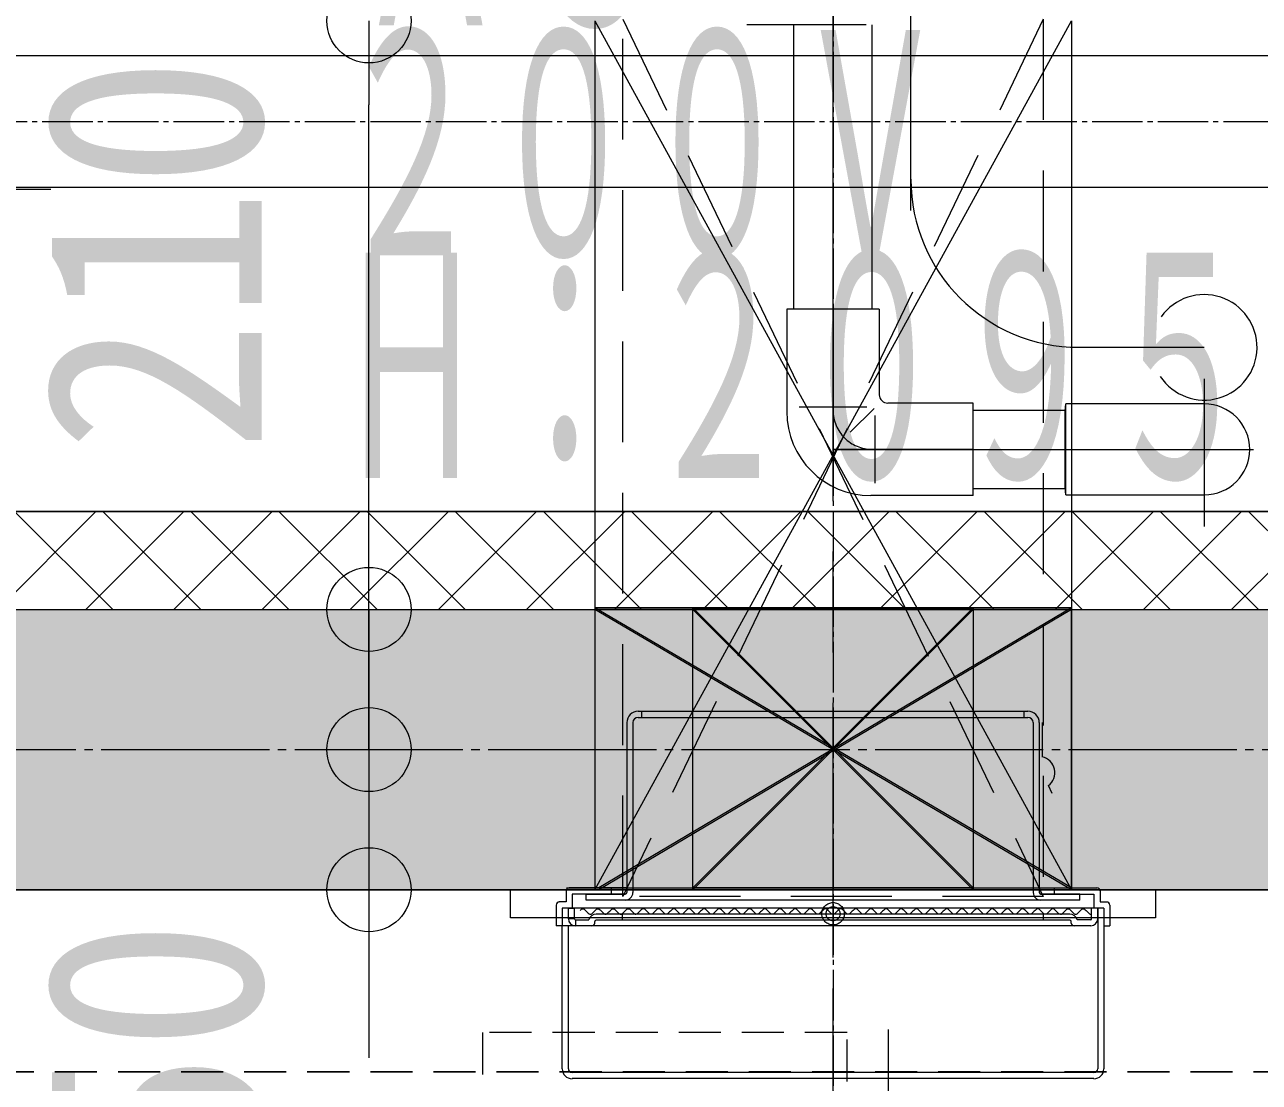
# Model space of a CAD drawing. Units: millimetres at full size, sheet at 1:30. Extents: x -17796 to 21385, y -23279 to 7734.
# Drawn here: x -12703 to -12262.7, y -5136.3 to -4758.9 of the extents above; entities that cross this region are included whole.
import ezdxf
from ezdxf.enums import TextEntityAlignment as Align

# ---------------------------------------------------------------- set-up
doc = ezdxf.new("R2010")
doc.units = ezdxf.units.MM
doc.header["$LTSCALE"] = 30
for name, pattern in [('CHAIN1', [8, 5, -1, 1, -1]), ('DASHED1', [1.8, 1.2, -0.6]), ('DASHED2', [3, 2, -1]), ('DASHED3', [4, 3, -1]), ('USER4', [0.78, 0.6, -0.06, 0.06, -0.06]), ('USER8', [0.75, 0.5, -0.25]), ('USER9', [2.3, 2, -0.1, 0.1, -0.1])]:
    doc.linetypes.add(name, pattern=pattern)
for name, color, linetype, lineweight in [('0-1_(W)電灯', 253, 'Continuous', 18), ('1-C_鋼製建具', 253, 'USER8', 18), ('1-F_衛生陶器・住設', 2, 'USER9', 18), ('3-2_寸法', 142, 'Continuous', 18), ('3-8_符号', 6, 'Continuous', 18), ('3-C_備品', 6, 'Continuous', 18), ('6-0_補助線1', 134, 'Continuous', 9), ('6-3_ｶﾞｽ', 5, 'Continuous', 9), ('6-F_寸法', 2, 'Continuous', 18), ('E-6_白実線', 134, 'Continuous', 9), ('E-A_---', 4, 'DASHED2', 9), ('E-E_文字', 6, 'Continuous', 9), ('F-0_通り芯', 6, 'Continuous', 9), ('F-6_白実線', 134, 'Continuous', 9)]:
    doc.layers.add(name, color=color, linetype=linetype, lineweight=lineweight)
doc.styles.add('ＭＳ ゴシック', font='')
doc.styles.get('ＭＳ ゴシック').set_extended_font_data('MS Gothic')

# ---------------------------------------------------------------- blocks, each defined once
blk = doc.blocks.new('AH560K2')
at = {"layer": '6-3_ｶﾞｽ', "color": 7}
blk.add_line((-324.85, -228.9), (-324.85, 180.15), dxfattribs=at)
blk = doc.blocks.new('dg')
at = {"layer": 'E-A_---'}
blk.add_line((-249.53, -80.84), (-292.08, -80.84), dxfattribs=at)

msp = doc.modelspace()

# ---------------------------------------------------------------- linework, layer by layer
at = {"layer": '0-1_(W)電灯', "color": 7}
for p, q in [((-12580.23, -4757.58), (-12580.23, -4787.58)), ((-12580.23, -4967.58), (-12580.23, -4937.58)), ((-12580.23, -4967.58), (-12580.23, -4937.58)), ((-12580.23, -5017.58), (-12580.23, -4987.58)), ((-12580.23, -5017.58), (-12580.23, -5047.58)), ((-12580.23, -5067.58), (-12580.23, -5097.58))]:
    msp.add_line(p, q, dxfattribs=at)
at = {"layer": '0-1_(W)電灯', "color": 171}
for p, q in [((-12580.23, -4937.58), (-12580.23, -4787.58)), ((-12723.72, -4817.58), (-12693.72, -4817.58)), ((-12580.23, -4937.58), (-12580.23, -4907.58)), ((-12580.23, -4987.58), (-12580.23, -4957.58)), ((-12580.23, -4967.58), (-12562.73, -4967.58)), ((-12580.23, -4967.58), (-12562.73, -4967.58)), ((-12580.23, -5017.58), (-12562.73, -5017.58)), ((-12580.23, -5017.58), (-12580.23, -5067.58)), ((-12580.23, -5047.58), (-12580.23, -5077.58)), ((-12580.23, -5067.58), (-12562.73, -5067.58)), ((-12580.23, -5097.58), (-12580.23, -5127.58))]:
    msp.add_line(p, q, dxfattribs=at)
at = {"layer": '0-1_(W)電灯', "color": 41}
for p, q in [((-12779.72, -4932.58), (-11589.72, -4932.58)), ((-12712.62, -4967.58), (-12677.62, -4932.58)), ((-12671.61, -4967.58), (-12706.61, -4932.58)), ((-12681.19, -4967.58), (-12646.19, -4932.58)), ((-12640.18, -4967.58), (-12675.18, -4932.58)), ((-12649.76, -4967.58), (-12614.76, -4932.58)), ((-12608.75, -4967.58), (-12643.75, -4932.58)), ((-12618.32, -4967.58), (-12583.32, -4932.58)), ((-12577.32, -4967.58), (-12612.32, -4932.58)), ((-12586.89, -4967.58), (-12551.89, -4932.58)), ((-12545.88, -4967.58), (-12580.88, -4932.58)), ((-12555.46, -4967.58), (-12520.46, -4932.58)), ((-12514.45, -4967.58), (-12549.45, -4932.58)), ((-12524.03, -4967.58), (-12489.03, -4932.58)), ((-12483.02, -4967.58), (-12518.02, -4932.58)), ((-12492.6, -4967.58), (-12457.6, -4932.58)), ((-12451.59, -4967.58), (-12486.59, -4932.58)), ((-12461.17, -4967.58), (-12426.17, -4932.58)), ((-12420.16, -4967.58), (-12455.16, -4932.58)), ((-12429.74, -4967.58), (-12394.74, -4932.58)), ((-12388.73, -4967.58), (-12423.73, -4932.58)), ((-12398.31, -4967.58), (-12363.31, -4932.58)), ((-12357.3, -4967.58), (-12392.3, -4932.58)), ((-12366.88, -4967.58), (-12331.88, -4932.58)), ((-12325.87, -4967.58), (-12360.87, -4932.58)), ((-12335.45, -4967.58), (-12300.45, -4932.58)), ((-12294.44, -4967.58), (-12329.44, -4932.58)), ((-12304.02, -4967.58), (-12269.02, -4932.58)), ((-12263.01, -4967.58), (-12298.01, -4932.58)), ((-12272.58, -4967.58), (-12237.58, -4932.58)), ((-12231.58, -4967.58), (-12266.58, -4932.58))]:
    msp.add_line(p, q, dxfattribs=at)
at = {"layer": '0-1_(W)電灯', "color": 30}
for points in [[(-11602.22, -4932.58), (-11602.22, -4770.08), (-12777.22, -4770.08), (-12777.22, -4932.58)], [(-11649.22, -4932.58), (-11649.22, -4817.08), (-12730.22, -4817.08), (-12730.22, -4932.58)]]:
    msp.add_lwpolyline(points, dxfattribs=at)
at = {"layer": '0-1_(W)電灯', "color": 54, "linetype": 'USER4'}
msp.add_lwpolyline([(-11625.72, -4932.58), (-11625.72, -4793.58), (-12753.72, -4793.58), (-12753.72, -4932.58)], dxfattribs=at)
at = {"layer": '0-1_(W)電灯', "color": 41}
msp.add_lwpolyline([(-11589.72, -4932.58), (-12789.72, -4932.58), (-12789.72, -4967.58), (-11589.72, -4967.58)], close=True, dxfattribs=at)
at = {"layer": '0-1_(W)電灯', "color": 171}
msp.add_lwpolyline([(-12580.23, -4967.58), (-12580.23, -5017.58), (-12562.73, -5017.58)], dxfattribs=at)
at = {"layer": '0-1_(W)電灯', "color": 7}
for centre in [(-12580.23, -4757.58), (-12580.23, -4967.58), (-12580.23, -4967.58), (-12580.23, -5017.58), (-12580.23, -5017.58), (-12580.23, -5067.58)]:
    msp.add_circle(centre, 15, dxfattribs=at)
at = {"layer": '1-C_鋼製建具'}
for p, q in [((-16539.72, -5132.58), (-7839.72, -5132.58)), ((-7839.72, -5132.58), (-16539.72, -5132.58))]:
    msp.add_line(p, q, dxfattribs=at)
at = {"layer": '1-F_衛生陶器・住設'}
msp.add_line((-16539.72, -5017.58), (-7839.72, -5017.58), dxfattribs=at)
at = {"layer": '3-2_寸法'}
for p, q in [((-14689.72, -4967.58), (-9639.72, -4967.58)), ((-14689.72, -5067.58), (-9689.72, -5067.58))]:
    msp.add_line(p, q, dxfattribs=at)
at = {"layer": '3-8_符号', "linetype": 'USER8'}
msp.add_lwpolyline([(-12409.72, -5518.51), (-12409.72, -5118.51), (-12539.72, -5118.51), (-12539.72, -5518.51)], close=True, dxfattribs=at)
at = {"layer": '3-C_備品', "color": 54, "linetype": 'USER4'}
msp.add_line((-12414.72, -4581.38), (-12414.72, -5166.03), dxfattribs=at)
at = {"layer": '3-C_備品'}
for p, q in [((-12499.72, -4757.58), (-12499.72, -5067.58)), ((-12499.72, -4757.58), (-12329.72, -5067.58)), ((-12499.72, -5067.58), (-12329.72, -4757.58)), ((-12329.72, -4757.58), (-12329.72, -5067.58))]:
    msp.add_line(p, q, dxfattribs=at)
msp.add_lwpolyline([(-12529.72, -5067.58), (-12299.72, -5067.58), (-12299.72, -5077.58), (-12529.72, -5077.58)], close=True, dxfattribs=at)
at = {"layer": '6-0_補助線1', "color": 254}
msp.add_solid([(-12189.72, -4967.58), (-12779.72, -4967.58), (-12189.72, -5067.58), (-12779.72, -5067.58)], dxfattribs=at)
at = {"layer": '6-F_寸法'}
msp.add_lwpolyline([(-12189.72, -4967.58), (-12189.72, -5067.58), (-12779.72, -5067.58), (-12779.72, -4967.58)], close=True, dxfattribs=at)
at = {"layer": 'E-6_白実線', "linetype": 'DASHED1'}
for p, q in [((-12414.72, -5144.94), (-12414.72, -4716.97)), ((-12489.72, -5069.94), (-12489.72, -4756.94)), ((-12339.72, -4756.94), (-12489.72, -5069.94)), ((-12489.72, -4756.94), (-12339.72, -5069.94)), ((-12339.72, -4756.94), (-12339.72, -5069.94)), ((-12414.72, -5145.8), (-12414.72, -4993.09)), ((-12339.72, -5069.94), (-12489.72, -5069.94))]:
    msp.add_line(p, q, dxfattribs=at)
at = {"layer": 'E-6_白実線'}
for p, q in [((-12484.21, -5003.9), (-12345.24, -5003.9)), ((-12484.21, -5006.07), (-12345.24, -5006.07)), ((-12483.4, -5006.07), (-12346.05, -5006.07)), ((-12482.86, -5006.07), (-12482.86, -5003.9)), ((-12346.59, -5006.07), (-12346.59, -5003.9)), ((-12488.27, -5007.96), (-12488.27, -5068.56)), ((-12486.1, -5007.96), (-12486.1, -5068.56)), ((-12486.1, -5008.77), (-12486.1, -5031.08)), ((-12343.34, -5007.96), (-12343.34, -5068.56)), ((-12343.34, -5008.77), (-12343.34, -5031.08)), ((-12341.18, -5007.96), (-12341.18, -5068.56)), ((-12340.1, -5007.96), (-12340.1, -5020.17)), ((-12336.56, -5033.28), (-12337.9, -5030.42)), ((-12488.27, -5066.94), (-12508.86, -5066.94)), ((-12493.77, -5069.11), (-12493.77, -5066.94)), ((-12341.18, -5066.94), (-12320.59, -5066.94)), ((-12335.68, -5069.11), (-12335.68, -5066.94)), ((-12509.94, -5071.94), (-12512.36, -5071.94)), ((-12509.94, -5068.02), (-12509.94, -5071.94)), ((-12507.78, -5069.11), (-12507.78, -5074.11)), ((-12488.81, -5069.11), (-12507.78, -5069.11)), ((-12502.78, -5071.27), (-12502.78, -5069.11)), ((-12502.78, -5069.11), (-12488.81, -5069.11)), ((-12326.67, -5071.27), (-12502.78, -5071.27)), ((-12340.64, -5069.11), (-12321.67, -5069.11)), ((-12326.67, -5069.11), (-12340.64, -5069.11)), ((-12326.67, -5071.27), (-12326.67, -5069.11)), ((-12321.67, -5069.11), (-12321.67, -5074.11)), ((-12319.51, -5068.02), (-12319.51, -5071.94)), ((-12319.51, -5071.94), (-12317.09, -5071.94)), ((-12513.44, -5073.03), (-12513.44, -5080.45)), ((-12318.17, -5074.11), (-12511.28, -5074.11)), ((-12511.28, -5074.11), (-12511.28, -5080.45)), ((-12507.78, -5074.11), (-12511.28, -5074.11)), ((-12509.12, -5077.95), (-12509.12, -5074.11)), ((-12509.12, -5077.95), (-12509.12, -5074.11)), ((-12509.12, -5074.11), (-12506.95, -5074.11)), ((-12506.95, -5077.95), (-12506.95, -5074.11)), ((-12503.72, -5074.44), (-12503.47, -5074.56)), ((-12499.79, -5075.21), (-12499.54, -5074.96)), ((-12330.26, -5076.29), (-12499.19, -5076.29)), ((-12492.66, -5074.56), (-12492.41, -5074.74)), ((-12489.77, -5078.45), (-12489.77, -5076.29)), ((-12488.73, -5074.96), (-12488.49, -5074.74)), ((-12484.8, -5076.24), (-12485.04, -5076.29)), ((-12484.57, -5076.12), (-12484.8, -5076.24)), ((-12484.33, -5075.94), (-12484.57, -5076.12)), ((-12484.09, -5075.72), (-12484.33, -5075.94)), ((-12483.84, -5075.47), (-12484.09, -5075.72)), ((-12483.59, -5075.21), (-12483.84, -5075.47)), ((-12483.34, -5074.96), (-12483.59, -5075.21)), ((-12483.09, -5074.74), (-12483.34, -5074.96)), ((-12482.83, -5074.56), (-12483.09, -5074.74)), ((-12482.58, -5074.44), (-12482.83, -5074.56)), ((-12482.33, -5074.39), (-12482.58, -5074.44)), ((-12482.08, -5074.44), (-12482.33, -5074.39)), ((-12481.83, -5074.56), (-12482.08, -5074.44)), ((-12481.59, -5074.74), (-12481.83, -5074.56)), ((-12481.34, -5074.96), (-12481.59, -5074.74)), ((-12481.09, -5075.21), (-12481.34, -5074.96)), ((-12480.85, -5075.47), (-12481.09, -5075.21)), ((-12480.6, -5075.72), (-12480.85, -5075.47)), ((-12480.36, -5075.94), (-12480.6, -5075.72)), ((-12480.12, -5076.12), (-12480.36, -5075.94)), ((-12479.87, -5076.24), (-12480.12, -5076.12)), ((-12479.63, -5076.29), (-12479.87, -5076.24)), ((-12479.38, -5076.24), (-12479.63, -5076.29)), ((-12479.14, -5076.12), (-12479.38, -5076.24)), ((-12478.89, -5075.94), (-12479.14, -5076.12)), ((-12478.65, -5075.72), (-12478.89, -5075.94)), ((-12478.4, -5075.47), (-12478.65, -5075.72)), ((-12478.15, -5075.21), (-12478.4, -5075.47)), ((-12477.91, -5074.96), (-12478.15, -5075.21)), ((-12477.66, -5074.74), (-12477.91, -5074.96)), ((-12477.42, -5074.56), (-12477.66, -5074.74)), ((-12477.17, -5074.44), (-12477.42, -5074.56)), ((-12476.92, -5074.39), (-12477.17, -5074.44)), ((-12476.68, -5074.44), (-12476.92, -5074.39)), ((-12476.43, -5074.56), (-12476.68, -5074.44)), ((-12476.18, -5074.74), (-12476.43, -5074.56)), ((-12475.94, -5074.96), (-12476.18, -5074.74)), ((-12475.69, -5075.21), (-12475.94, -5074.96)), ((-12475.45, -5075.47), (-12475.69, -5075.21)), ((-12475.2, -5075.72), (-12475.45, -5075.47)), ((-12474.96, -5075.94), (-12475.2, -5075.72)), ((-12474.71, -5076.12), (-12474.96, -5075.94)), ((-12474.46, -5076.24), (-12474.71, -5076.12)), ((-12474.22, -5076.29), (-12474.46, -5076.24)), ((-12473.97, -5076.24), (-12474.22, -5076.29)), ((-12473.73, -5076.12), (-12473.97, -5076.24)), ((-12473.48, -5075.94), (-12473.73, -5076.12)), ((-12473.24, -5075.72), (-12473.48, -5075.94)), ((-12472.99, -5075.47), (-12473.24, -5075.72)), ((-12472.74, -5075.21), (-12472.99, -5075.47)), ((-12472.5, -5074.96), (-12472.74, -5075.21)), ((-12472.25, -5074.74), (-12472.5, -5074.96)), ((-12472.01, -5074.56), (-12472.25, -5074.74)), ((-12471.76, -5074.44), (-12472.01, -5074.56)), ((-12471.51, -5074.39), (-12471.76, -5074.44)), ((-12471.27, -5074.44), (-12471.51, -5074.39)), ((-12471.02, -5074.56), (-12471.27, -5074.44)), ((-12470.78, -5074.74), (-12471.02, -5074.56)), ((-12470.53, -5074.96), (-12470.78, -5074.74)), ((-12470.28, -5075.21), (-12470.53, -5074.96)), ((-12470.04, -5075.47), (-12470.28, -5075.21)), ((-12469.79, -5075.72), (-12470.04, -5075.47)), ((-12469.55, -5075.94), (-12469.79, -5075.72)), ((-12469.3, -5076.12), (-12469.55, -5075.94)), ((-12469.06, -5076.24), (-12469.3, -5076.12)), ((-12468.81, -5076.29), (-12469.06, -5076.24)), ((-12468.56, -5076.24), (-12468.81, -5076.29)), ((-12468.32, -5076.12), (-12468.56, -5076.24)), ((-12468.07, -5075.94), (-12468.32, -5076.12)), ((-12467.83, -5075.72), (-12468.07, -5075.94)), ((-12467.58, -5075.47), (-12467.83, -5075.72)), ((-12467.33, -5075.21), (-12467.58, -5075.47)), ((-12467.09, -5074.96), (-12467.33, -5075.21)), ((-12466.84, -5074.74), (-12467.09, -5074.96)), ((-12466.6, -5074.56), (-12466.84, -5074.74)), ((-12466.35, -5074.44), (-12466.6, -5074.56)), ((-12466.11, -5074.39), (-12466.35, -5074.44)), ((-12465.86, -5074.44), (-12466.11, -5074.39)), ((-12465.61, -5074.56), (-12465.86, -5074.44)), ((-12465.37, -5074.74), (-12465.61, -5074.56)), ((-12465.12, -5074.96), (-12465.37, -5074.74)), ((-12464.88, -5075.21), (-12465.12, -5074.96)), ((-12464.63, -5075.47), (-12464.88, -5075.21)), ((-12464.38, -5075.72), (-12464.63, -5075.47)), ((-12464.14, -5075.94), (-12464.38, -5075.72)), ((-12463.89, -5076.12), (-12464.14, -5075.94)), ((-12463.65, -5076.24), (-12463.89, -5076.12)), ((-12463.4, -5076.29), (-12463.65, -5076.24)), ((-12463.16, -5076.24), (-12463.4, -5076.29)), ((-12462.91, -5076.12), (-12463.16, -5076.24)), ((-12462.66, -5075.94), (-12462.91, -5076.12)), ((-12462.42, -5075.72), (-12462.66, -5075.94)), ((-12462.17, -5075.47), (-12462.42, -5075.72)), ((-12461.93, -5075.21), (-12462.17, -5075.47)), ((-12461.68, -5074.96), (-12461.93, -5075.21)), ((-12461.43, -5074.74), (-12461.68, -5074.96)), ((-12461.19, -5074.56), (-12461.43, -5074.74)), ((-12460.94, -5074.44), (-12461.19, -5074.56)), ((-12460.7, -5074.39), (-12460.94, -5074.44)), ((-12460.45, -5074.44), (-12460.7, -5074.39)), ((-12460.21, -5074.56), (-12460.45, -5074.44)), ((-12459.96, -5074.74), (-12460.21, -5074.56)), ((-12459.71, -5074.96), (-12459.96, -5074.74)), ((-12459.47, -5075.21), (-12459.71, -5074.96)), ((-12459.22, -5075.47), (-12459.47, -5075.21)), ((-12458.98, -5075.72), (-12459.22, -5075.47)), ((-12458.73, -5075.94), (-12458.98, -5075.72)), ((-12458.48, -5076.12), (-12458.73, -5075.94)), ((-12458.24, -5076.24), (-12458.48, -5076.12)), ((-12457.99, -5076.29), (-12458.24, -5076.24)), ((-12457.75, -5076.24), (-12457.99, -5076.29)), ((-12457.5, -5076.12), (-12457.75, -5076.24)), ((-12457.26, -5075.94), (-12457.5, -5076.12)), ((-12457.01, -5075.72), (-12457.26, -5075.94)), ((-12456.76, -5075.47), (-12457.01, -5075.72)), ((-12456.52, -5075.21), (-12456.76, -5075.47)), ((-12456.27, -5074.96), (-12456.52, -5075.21)), ((-12456.03, -5074.74), (-12456.27, -5074.96)), ((-12455.78, -5074.56), (-12456.03, -5074.74)), ((-12455.53, -5074.44), (-12455.78, -5074.56)), ((-12455.29, -5074.39), (-12455.53, -5074.44)), ((-12455.04, -5074.44), (-12455.29, -5074.39)), ((-12454.8, -5074.56), (-12455.04, -5074.44)), ((-12454.55, -5074.74), (-12454.8, -5074.56)), ((-12454.3, -5074.96), (-12454.55, -5074.74)), ((-12454.06, -5075.21), (-12454.3, -5074.96)), ((-12453.81, -5075.47), (-12454.06, -5075.21)), ((-12453.57, -5075.72), (-12453.81, -5075.47)), ((-12453.32, -5075.94), (-12453.57, -5075.72)), ((-12453.08, -5076.12), (-12453.32, -5075.94)), ((-12452.83, -5076.24), (-12453.08, -5076.12)), ((-12452.58, -5076.29), (-12452.83, -5076.24)), ((-12452.34, -5076.24), (-12452.58, -5076.29)), ((-12452.09, -5076.12), (-12452.34, -5076.24)), ((-12451.85, -5075.94), (-12452.09, -5076.12)), ((-12451.6, -5075.72), (-12451.85, -5075.94)), ((-12451.35, -5075.47), (-12451.6, -5075.72)), ((-12451.11, -5075.21), (-12451.35, -5075.47)), ((-12450.86, -5074.96), (-12451.11, -5075.21)), ((-12450.62, -5074.74), (-12450.86, -5074.96)), ((-12450.37, -5074.56), (-12450.62, -5074.74)), ((-12450.13, -5074.44), (-12450.37, -5074.56)), ((-12449.88, -5074.39), (-12450.13, -5074.44)), ((-12449.63, -5074.44), (-12449.88, -5074.39)), ((-12449.39, -5074.56), (-12449.63, -5074.44)), ((-12449.14, -5074.74), (-12449.39, -5074.56)), ((-12448.9, -5074.96), (-12449.14, -5074.74)), ((-12448.65, -5075.21), (-12448.9, -5074.96)), ((-12448.4, -5075.47), (-12448.65, -5075.21)), ((-12448.16, -5075.72), (-12448.4, -5075.47)), ((-12447.91, -5075.94), (-12448.16, -5075.72)), ((-12447.67, -5076.12), (-12447.91, -5075.94)), ((-12447.42, -5076.24), (-12447.67, -5076.12)), ((-12447.18, -5076.29), (-12447.42, -5076.24)), ((-12446.93, -5076.24), (-12447.18, -5076.29)), ((-12446.68, -5076.12), (-12446.93, -5076.24)), ((-12446.44, -5075.94), (-12446.68, -5076.12)), ((-12446.19, -5075.72), (-12446.44, -5075.94)), ((-12445.95, -5075.47), (-12446.19, -5075.72)), ((-12445.7, -5075.21), (-12445.95, -5075.47)), ((-12445.45, -5074.96), (-12445.7, -5075.21)), ((-12445.21, -5074.74), (-12445.45, -5074.96)), ((-12444.96, -5074.56), (-12445.21, -5074.74)), ((-12444.72, -5074.44), (-12444.96, -5074.56)), ((-12444.47, -5074.39), (-12444.72, -5074.44)), ((-12444.23, -5074.44), (-12444.47, -5074.39)), ((-12443.98, -5074.56), (-12444.23, -5074.44)), ((-12443.73, -5074.74), (-12443.98, -5074.56)), ((-12443.49, -5074.96), (-12443.73, -5074.74)), ((-12443.24, -5075.21), (-12443.49, -5074.96)), ((-12443, -5075.47), (-12443.24, -5075.21)), ((-12442.75, -5075.72), (-12443, -5075.47)), ((-12442.5, -5075.94), (-12442.75, -5075.72)), ((-12442.26, -5076.12), (-12442.5, -5075.94)), ((-12442.01, -5076.24), (-12442.26, -5076.12)), ((-12441.77, -5076.29), (-12442.01, -5076.24)), ((-12441.52, -5076.24), (-12441.77, -5076.29)), ((-12441.28, -5076.12), (-12441.52, -5076.24)), ((-12441.03, -5075.94), (-12441.28, -5076.12)), ((-12440.78, -5075.72), (-12441.03, -5075.94)), ((-12440.54, -5075.47), (-12440.78, -5075.72)), ((-12440.29, -5075.21), (-12440.54, -5075.47)), ((-12440.05, -5074.96), (-12440.29, -5075.21)), ((-12439.8, -5074.74), (-12440.05, -5074.96)), ((-12439.55, -5074.56), (-12439.8, -5074.74)), ((-12439.31, -5074.44), (-12439.55, -5074.56)), ((-12439.06, -5074.39), (-12439.31, -5074.44)), ((-12438.82, -5074.44), (-12439.06, -5074.39)), ((-12438.57, -5074.56), (-12438.82, -5074.44)), ((-12438.33, -5074.74), (-12438.57, -5074.56)), ((-12438.08, -5074.96), (-12438.33, -5074.74)), ((-12437.83, -5075.21), (-12438.08, -5074.96)), ((-12437.59, -5075.47), (-12437.83, -5075.21)), ((-12437.34, -5075.72), (-12437.59, -5075.47)), ((-12437.1, -5075.94), (-12437.34, -5075.72)), ((-12436.85, -5076.12), (-12437.1, -5075.94)), ((-12436.6, -5076.24), (-12436.85, -5076.12)), ((-12436.36, -5076.29), (-12436.6, -5076.24)), ((-12436.11, -5076.24), (-12436.36, -5076.29)), ((-12435.87, -5076.12), (-12436.11, -5076.24)), ((-12435.62, -5075.94), (-12435.87, -5076.12)), ((-12435.37, -5075.72), (-12435.62, -5075.94)), ((-12435.13, -5075.47), (-12435.37, -5075.72)), ((-12434.88, -5075.21), (-12435.13, -5075.47)), ((-12434.64, -5074.96), (-12434.88, -5075.21)), ((-12434.39, -5074.74), (-12434.64, -5074.96)), ((-12434.15, -5074.56), (-12434.39, -5074.74)), ((-12433.9, -5074.44), (-12434.15, -5074.56)), ((-12433.65, -5074.39), (-12433.9, -5074.44)), ((-12433.41, -5074.44), (-12433.65, -5074.39)), ((-12433.16, -5074.56), (-12433.41, -5074.44)), ((-12432.92, -5074.74), (-12433.16, -5074.56)), ((-12432.67, -5074.96), (-12432.92, -5074.74)), ((-12432.42, -5075.21), (-12432.67, -5074.96)), ((-12432.18, -5075.47), (-12432.42, -5075.21)), ((-12431.93, -5075.72), (-12432.18, -5075.47)), ((-12431.69, -5075.94), (-12431.93, -5075.72)), ((-12431.44, -5076.12), (-12431.69, -5075.94)), ((-12431.2, -5076.24), (-12431.44, -5076.12)), ((-12430.95, -5076.29), (-12431.2, -5076.24)), ((-12430.7, -5076.24), (-12430.95, -5076.29)), ((-12430.46, -5076.12), (-12430.7, -5076.24)), ((-12430.21, -5075.94), (-12430.46, -5076.12)), ((-12429.97, -5075.72), (-12430.21, -5075.94)), ((-12429.72, -5075.47), (-12429.97, -5075.72)), ((-12429.47, -5075.21), (-12429.72, -5075.47)), ((-12429.23, -5074.96), (-12429.47, -5075.21)), ((-12428.98, -5074.74), (-12429.23, -5074.96)), ((-12428.74, -5074.56), (-12428.98, -5074.74)), ((-12428.49, -5074.44), (-12428.74, -5074.56)), ((-12428.25, -5074.39), (-12428.49, -5074.44)), ((-12428, -5074.44), (-12428.25, -5074.39)), ((-12427.75, -5074.56), (-12428, -5074.44)), ((-12427.51, -5074.74), (-12427.75, -5074.56)), ((-12427.26, -5074.96), (-12427.51, -5074.74)), ((-12427.02, -5075.21), (-12427.26, -5074.96)), ((-12426.77, -5075.47), (-12427.02, -5075.21)), ((-12426.52, -5075.72), (-12426.77, -5075.47)), ((-12426.28, -5075.94), (-12426.52, -5075.72)), ((-12426.03, -5076.12), (-12426.28, -5075.94)), ((-12425.79, -5076.24), (-12426.03, -5076.12)), ((-12425.54, -5076.29), (-12425.79, -5076.24)), ((-12425.3, -5076.24), (-12425.54, -5076.29)), ((-12425.05, -5076.12), (-12425.3, -5076.24)), ((-12424.8, -5075.94), (-12425.05, -5076.12)), ((-12424.56, -5075.72), (-12424.8, -5075.94)), ((-12424.31, -5075.47), (-12424.56, -5075.72)), ((-12424.07, -5075.21), (-12424.31, -5075.47)), ((-12423.82, -5074.96), (-12424.07, -5075.21)), ((-12423.57, -5074.74), (-12423.82, -5074.96)), ((-12423.33, -5074.56), (-12423.57, -5074.74)), ((-12423.08, -5074.44), (-12423.33, -5074.56)), ((-12422.84, -5074.39), (-12423.08, -5074.44)), ((-12422.59, -5074.44), (-12422.84, -5074.39)), ((-12422.35, -5074.56), (-12422.59, -5074.44)), ((-12422.1, -5074.74), (-12422.35, -5074.56)), ((-12421.85, -5074.96), (-12422.1, -5074.74)), ((-12421.61, -5075.21), (-12421.85, -5074.96)), ((-12421.36, -5075.47), (-12421.61, -5075.21)), ((-12421.12, -5075.72), (-12421.36, -5075.47)), ((-12420.87, -5075.94), (-12421.12, -5075.72)), ((-12420.62, -5076.12), (-12420.87, -5075.94)), ((-12420.38, -5076.24), (-12420.62, -5076.12)), ((-12420.13, -5076.29), (-12420.38, -5076.24)), ((-12419.89, -5076.24), (-12420.13, -5076.29)), ((-12419.64, -5076.12), (-12419.89, -5076.24)), ((-12419.39, -5075.94), (-12419.64, -5076.12)), ((-12419.15, -5075.72), (-12419.39, -5075.94)), ((-12418.9, -5075.47), (-12419.15, -5075.72)), ((-12418.66, -5075.21), (-12418.9, -5075.47)), ((-12418.41, -5074.96), (-12418.66, -5075.21)), ((-12418.17, -5074.74), (-12418.41, -5074.96)), ((-12417.92, -5074.56), (-12418.17, -5074.74)), ((-12417.67, -5074.44), (-12417.92, -5074.56)), ((-12417.43, -5074.39), (-12417.67, -5074.44)), ((-12417.18, -5074.44), (-12417.43, -5074.39)), ((-12416.94, -5074.56), (-12417.18, -5074.44)), ((-12416.69, -5074.74), (-12416.94, -5074.56)), ((-12416.44, -5074.96), (-12416.69, -5074.74)), ((-12416.2, -5075.21), (-12416.44, -5074.96)), ((-12415.95, -5075.47), (-12416.2, -5075.21)), ((-12415.71, -5075.72), (-12415.95, -5075.47)), ((-12415.46, -5075.94), (-12415.71, -5075.72)), ((-12415.22, -5076.12), (-12415.46, -5075.94)), ((-12414.97, -5076.24), (-12415.22, -5076.12)), ((-12414.72, -5076.29), (-12414.97, -5076.24)), ((-12414.48, -5076.24), (-12414.72, -5076.29)), ((-12414.23, -5076.12), (-12414.48, -5076.24)), ((-12413.99, -5075.94), (-12414.23, -5076.12)), ((-12413.74, -5075.72), (-12413.99, -5075.94)), ((-12413.49, -5075.47), (-12413.74, -5075.72)), ((-12413.25, -5075.21), (-12413.49, -5075.47)), ((-12413, -5074.96), (-12413.25, -5075.21)), ((-12412.76, -5074.74), (-12413, -5074.96)), ((-12412.51, -5074.56), (-12412.76, -5074.74)), ((-12412.27, -5074.44), (-12412.51, -5074.56)), ((-12412.02, -5074.39), (-12412.27, -5074.44)), ((-12411.77, -5074.44), (-12412.02, -5074.39)), ((-12411.53, -5074.56), (-12411.77, -5074.44)), ((-12411.28, -5074.74), (-12411.53, -5074.56)), ((-12411.04, -5074.96), (-12411.28, -5074.74)), ((-12410.79, -5075.21), (-12411.04, -5074.96)), ((-12410.54, -5075.47), (-12410.79, -5075.21)), ((-12410.3, -5075.72), (-12410.54, -5075.47)), ((-12410.05, -5075.94), (-12410.3, -5075.72)), ((-12409.81, -5076.12), (-12410.05, -5075.94)), ((-12409.56, -5076.24), (-12409.81, -5076.12)), ((-12409.32, -5076.29), (-12409.56, -5076.24)), ((-12409.07, -5076.24), (-12409.32, -5076.29)), ((-12408.82, -5076.12), (-12409.07, -5076.24)), ((-12408.58, -5075.94), (-12408.82, -5076.12)), ((-12408.33, -5075.72), (-12408.58, -5075.94)), ((-12408.09, -5075.47), (-12408.33, -5075.72)), ((-12407.84, -5075.21), (-12408.09, -5075.47)), ((-12407.59, -5074.96), (-12407.84, -5075.21)), ((-12407.35, -5074.74), (-12407.59, -5074.96)), ((-12407.1, -5074.56), (-12407.35, -5074.74)), ((-12406.86, -5074.44), (-12407.1, -5074.56)), ((-12406.61, -5074.39), (-12406.86, -5074.44)), ((-12406.37, -5074.44), (-12406.61, -5074.39)), ((-12406.12, -5074.56), (-12406.37, -5074.44)), ((-12405.87, -5074.74), (-12406.12, -5074.56)), ((-12405.63, -5074.96), (-12405.87, -5074.74)), ((-12405.38, -5075.21), (-12405.63, -5074.96)), ((-12405.14, -5075.47), (-12405.38, -5075.21)), ((-12404.89, -5075.72), (-12405.14, -5075.47)), ((-12404.64, -5075.94), (-12404.89, -5075.72)), ((-12404.4, -5076.12), (-12404.64, -5075.94)), ((-12404.15, -5076.24), (-12404.4, -5076.12)), ((-12403.91, -5076.29), (-12404.15, -5076.24)), ((-12403.66, -5076.24), (-12403.91, -5076.29)), ((-12403.41, -5076.12), (-12403.66, -5076.24)), ((-12403.17, -5075.94), (-12403.41, -5076.12)), ((-12402.92, -5075.72), (-12403.17, -5075.94)), ((-12402.68, -5075.47), (-12402.92, -5075.72)), ((-12402.43, -5075.21), (-12402.68, -5075.47)), ((-12402.19, -5074.96), (-12402.43, -5075.21)), ((-12401.94, -5074.74), (-12402.19, -5074.96)), ((-12401.69, -5074.56), (-12401.94, -5074.74)), ((-12401.45, -5074.44), (-12401.69, -5074.56)), ((-12401.2, -5074.39), (-12401.45, -5074.44)), ((-12400.96, -5074.44), (-12401.2, -5074.39)), ((-12400.71, -5074.56), (-12400.96, -5074.44)), ((-12400.46, -5074.74), (-12400.71, -5074.56)), ((-12400.22, -5074.96), (-12400.46, -5074.74)), ((-12399.97, -5075.21), (-12400.22, -5074.96)), ((-12399.73, -5075.47), (-12399.97, -5075.21)), ((-12399.48, -5075.72), (-12399.73, -5075.47)), ((-12399.24, -5075.94), (-12399.48, -5075.72)), ((-12398.99, -5076.12), (-12399.24, -5075.94)), ((-12398.74, -5076.24), (-12398.99, -5076.12)), ((-12398.5, -5076.29), (-12398.74, -5076.24)), ((-12398.25, -5076.24), (-12398.5, -5076.29)), ((-12398.01, -5076.12), (-12398.25, -5076.24)), ((-12397.76, -5075.94), (-12398.01, -5076.12)), ((-12397.51, -5075.72), (-12397.76, -5075.94)), ((-12397.27, -5075.47), (-12397.51, -5075.72)), ((-12397.02, -5075.21), (-12397.27, -5075.47)), ((-12396.78, -5074.96), (-12397.02, -5075.21)), ((-12396.53, -5074.74), (-12396.78, -5074.96)), ((-12396.29, -5074.56), (-12396.53, -5074.74)), ((-12396.04, -5074.44), (-12396.29, -5074.56)), ((-12395.79, -5074.39), (-12396.04, -5074.44)), ((-12395.55, -5074.44), (-12395.79, -5074.39)), ((-12395.3, -5074.56), (-12395.55, -5074.44)), ((-12395.06, -5074.74), (-12395.3, -5074.56)), ((-12394.81, -5074.96), (-12395.06, -5074.74)), ((-12394.56, -5075.21), (-12394.81, -5074.96)), ((-12394.32, -5075.47), (-12394.56, -5075.21)), ((-12394.07, -5075.72), (-12394.32, -5075.47)), ((-12393.83, -5075.94), (-12394.07, -5075.72)), ((-12393.58, -5076.12), (-12393.83, -5075.94)), ((-12393.34, -5076.24), (-12393.58, -5076.12)), ((-12393.09, -5076.29), (-12393.34, -5076.24)), ((-12392.84, -5076.24), (-12393.09, -5076.29)), ((-12392.6, -5076.12), (-12392.84, -5076.24)), ((-12392.35, -5075.94), (-12392.6, -5076.12)), ((-12392.11, -5075.72), (-12392.35, -5075.94)), ((-12391.86, -5075.47), (-12392.11, -5075.72)), ((-12391.61, -5075.21), (-12391.86, -5075.47)), ((-12391.37, -5074.96), (-12391.61, -5075.21)), ((-12391.12, -5074.74), (-12391.37, -5074.96)), ((-12390.88, -5074.56), (-12391.12, -5074.74)), ((-12390.63, -5074.44), (-12390.88, -5074.56)), ((-12390.39, -5074.39), (-12390.63, -5074.44)), ((-12390.14, -5074.44), (-12390.39, -5074.39)), ((-12389.89, -5074.56), (-12390.14, -5074.44)), ((-12389.65, -5074.74), (-12389.89, -5074.56)), ((-12389.4, -5074.96), (-12389.65, -5074.74)), ((-12389.16, -5075.21), (-12389.4, -5074.96)), ((-12388.91, -5075.47), (-12389.16, -5075.21)), ((-12388.66, -5075.72), (-12388.91, -5075.47)), ((-12388.42, -5075.94), (-12388.66, -5075.72)), ((-12388.17, -5076.12), (-12388.42, -5075.94)), ((-12387.93, -5076.24), (-12388.17, -5076.12)), ((-12387.68, -5076.29), (-12387.93, -5076.24)), ((-12387.44, -5076.24), (-12387.68, -5076.29)), ((-12387.19, -5076.12), (-12387.44, -5076.24)), ((-12386.94, -5075.94), (-12387.19, -5076.12)), ((-12386.7, -5075.72), (-12386.94, -5075.94)), ((-12386.45, -5075.47), (-12386.7, -5075.72)), ((-12386.21, -5075.21), (-12386.45, -5075.47)), ((-12385.96, -5074.96), (-12386.21, -5075.21)), ((-12385.71, -5074.74), (-12385.96, -5074.96)), ((-12385.47, -5074.56), (-12385.71, -5074.74)), ((-12385.22, -5074.44), (-12385.47, -5074.56)), ((-12384.98, -5074.39), (-12385.22, -5074.44)), ((-12384.73, -5074.44), (-12384.98, -5074.39)), ((-12384.48, -5074.56), (-12384.73, -5074.44)), ((-12384.24, -5074.74), (-12384.48, -5074.56)), ((-12383.99, -5074.96), (-12384.24, -5074.74)), ((-12383.75, -5075.21), (-12383.99, -5074.96)), ((-12383.5, -5075.47), (-12383.75, -5075.21)), ((-12383.26, -5075.72), (-12383.5, -5075.47)), ((-12383.01, -5075.94), (-12383.26, -5075.72)), ((-12382.76, -5076.12), (-12383.01, -5075.94)), ((-12382.52, -5076.24), (-12382.76, -5076.12)), ((-12382.27, -5076.29), (-12382.52, -5076.24)), ((-12382.03, -5076.24), (-12382.27, -5076.29)), ((-12381.78, -5076.12), (-12382.03, -5076.24)), ((-12381.53, -5075.94), (-12381.78, -5076.12)), ((-12381.29, -5075.72), (-12381.53, -5075.94)), ((-12381.04, -5075.47), (-12381.29, -5075.72)), ((-12380.8, -5075.21), (-12381.04, -5075.47)), ((-12380.55, -5074.96), (-12380.8, -5075.21)), ((-12380.31, -5074.74), (-12380.55, -5074.96)), ((-12380.06, -5074.56), (-12380.31, -5074.74)), ((-12379.81, -5074.44), (-12380.06, -5074.56)), ((-12379.57, -5074.39), (-12379.81, -5074.44)), ((-12379.32, -5074.44), (-12379.57, -5074.39)), ((-12379.08, -5074.56), (-12379.32, -5074.44)), ((-12378.83, -5074.74), (-12379.08, -5074.56)), ((-12378.58, -5074.96), (-12378.83, -5074.74)), ((-12378.34, -5075.21), (-12378.58, -5074.96)), ((-12378.09, -5075.47), (-12378.34, -5075.21)), ((-12377.85, -5075.72), (-12378.09, -5075.47)), ((-12377.6, -5075.94), (-12377.85, -5075.72)), ((-12377.36, -5076.12), (-12377.6, -5075.94)), ((-12377.11, -5076.24), (-12377.36, -5076.12)), ((-12376.86, -5076.29), (-12377.11, -5076.24)), ((-12376.62, -5076.24), (-12376.86, -5076.29)), ((-12376.37, -5076.12), (-12376.62, -5076.24)), ((-12376.13, -5075.94), (-12376.37, -5076.12)), ((-12375.88, -5075.72), (-12376.13, -5075.94)), ((-12375.63, -5075.47), (-12375.88, -5075.72)), ((-12375.39, -5075.21), (-12375.63, -5075.47)), ((-12375.14, -5074.96), (-12375.39, -5075.21)), ((-12374.9, -5074.74), (-12375.14, -5074.96)), ((-12374.65, -5074.56), (-12374.9, -5074.74)), ((-12374.41, -5074.44), (-12374.65, -5074.56)), ((-12374.16, -5074.39), (-12374.41, -5074.44)), ((-12373.91, -5074.44), (-12374.16, -5074.39)), ((-12373.67, -5074.56), (-12373.91, -5074.44)), ((-12373.42, -5074.74), (-12373.67, -5074.56)), ((-12373.18, -5074.96), (-12373.42, -5074.74)), ((-12372.93, -5075.21), (-12373.18, -5074.96)), ((-12372.68, -5075.47), (-12372.93, -5075.21)), ((-12372.44, -5075.72), (-12372.68, -5075.47)), ((-12372.19, -5075.94), (-12372.44, -5075.72)), ((-12371.95, -5076.12), (-12372.19, -5075.94)), ((-12371.7, -5076.24), (-12371.95, -5076.12)), ((-12371.46, -5076.29), (-12371.7, -5076.24)), ((-12371.21, -5076.24), (-12371.46, -5076.29)), ((-12370.96, -5076.12), (-12371.21, -5076.24)), ((-12370.72, -5075.94), (-12370.96, -5076.12)), ((-12370.47, -5075.72), (-12370.72, -5075.94)), ((-12370.23, -5075.47), (-12370.47, -5075.72)), ((-12369.98, -5075.21), (-12370.23, -5075.47)), ((-12369.73, -5074.96), (-12369.98, -5075.21)), ((-12369.49, -5074.74), (-12369.73, -5074.96)), ((-12369.24, -5074.56), (-12369.49, -5074.74)), ((-12369, -5074.44), (-12369.24, -5074.56)), ((-12368.75, -5074.39), (-12369, -5074.44)), ((-12368.5, -5074.44), (-12368.75, -5074.39)), ((-12368.26, -5074.56), (-12368.5, -5074.44)), ((-12368.01, -5074.74), (-12368.26, -5074.56)), ((-12367.77, -5074.96), (-12368.01, -5074.74)), ((-12367.52, -5075.21), (-12367.77, -5074.96)), ((-12367.28, -5075.47), (-12367.52, -5075.21)), ((-12367.03, -5075.72), (-12367.28, -5075.47)), ((-12366.78, -5075.94), (-12367.03, -5075.72)), ((-12366.54, -5076.12), (-12366.78, -5075.94)), ((-12366.29, -5076.24), (-12366.54, -5076.12)), ((-12366.05, -5076.29), (-12366.29, -5076.24)), ((-12365.8, -5076.24), (-12366.05, -5076.29)), ((-12365.55, -5076.12), (-12365.8, -5076.24)), ((-12365.31, -5075.94), (-12365.55, -5076.12)), ((-12365.06, -5075.72), (-12365.31, -5075.94)), ((-12364.82, -5075.47), (-12365.06, -5075.72)), ((-12364.57, -5075.21), (-12364.82, -5075.47)), ((-12364.33, -5074.96), (-12364.57, -5075.21)), ((-12364.08, -5074.74), (-12364.33, -5074.96)), ((-12363.83, -5074.56), (-12364.08, -5074.74)), ((-12363.59, -5074.44), (-12363.83, -5074.56)), ((-12363.34, -5074.39), (-12363.59, -5074.44)), ((-12363.1, -5074.44), (-12363.34, -5074.39)), ((-12362.85, -5074.56), (-12363.1, -5074.44)), ((-12362.6, -5074.74), (-12362.85, -5074.56)), ((-12362.36, -5074.96), (-12362.6, -5074.74)), ((-12362.11, -5075.21), (-12362.36, -5074.96)), ((-12361.87, -5075.47), (-12362.11, -5075.21)), ((-12361.62, -5075.72), (-12361.87, -5075.47)), ((-12361.38, -5075.94), (-12361.62, -5075.72)), ((-12361.13, -5076.12), (-12361.38, -5075.94)), ((-12360.88, -5076.24), (-12361.13, -5076.12)), ((-12360.64, -5076.29), (-12360.88, -5076.24)), ((-12360.39, -5076.24), (-12360.64, -5076.29)), ((-12360.15, -5076.12), (-12360.39, -5076.24)), ((-12359.9, -5075.94), (-12360.15, -5076.12)), ((-12359.65, -5075.72), (-12359.9, -5075.94)), ((-12359.41, -5075.47), (-12359.65, -5075.72)), ((-12359.16, -5075.21), (-12359.41, -5075.47)), ((-12358.92, -5074.96), (-12359.16, -5075.21)), ((-12358.67, -5074.74), (-12358.92, -5074.96)), ((-12358.43, -5074.56), (-12358.67, -5074.74)), ((-12358.18, -5074.44), (-12358.43, -5074.56)), ((-12357.93, -5074.39), (-12358.18, -5074.44)), ((-12357.69, -5074.44), (-12357.93, -5074.39)), ((-12357.44, -5074.56), (-12357.69, -5074.44)), ((-12357.2, -5074.74), (-12357.44, -5074.56)), ((-12356.95, -5074.96), (-12357.2, -5074.74)), ((-12356.7, -5075.21), (-12356.95, -5074.96)), ((-12356.46, -5075.47), (-12356.7, -5075.21)), ((-12356.21, -5075.72), (-12356.46, -5075.47)), ((-12355.97, -5075.94), (-12356.21, -5075.72)), ((-12355.72, -5076.12), (-12355.97, -5075.94)), ((-12355.48, -5076.24), (-12355.72, -5076.12)), ((-12355.23, -5076.29), (-12355.48, -5076.24)), ((-12354.98, -5076.24), (-12355.23, -5076.29)), ((-12354.74, -5076.12), (-12354.98, -5076.24)), ((-12354.49, -5075.94), (-12354.74, -5076.12)), ((-12354.25, -5075.72), (-12354.49, -5075.94)), ((-12354, -5075.47), (-12354.25, -5075.72)), ((-12353.75, -5075.21), (-12354, -5075.47)), ((-12353.51, -5074.96), (-12353.75, -5075.21)), ((-12353.26, -5074.74), (-12353.51, -5074.96)), ((-12353.02, -5074.56), (-12353.26, -5074.74)), ((-12352.77, -5074.44), (-12353.02, -5074.56)), ((-12352.53, -5074.39), (-12352.77, -5074.44)), ((-12352.28, -5074.44), (-12352.53, -5074.39)), ((-12352.03, -5074.56), (-12352.28, -5074.44)), ((-12351.79, -5074.74), (-12352.03, -5074.56)), ((-12351.54, -5074.96), (-12351.79, -5074.74)), ((-12351.3, -5075.21), (-12351.54, -5074.96)), ((-12351.05, -5075.47), (-12351.3, -5075.21)), ((-12350.8, -5075.72), (-12351.05, -5075.47)), ((-12350.56, -5075.94), (-12350.8, -5075.72)), ((-12350.31, -5076.12), (-12350.56, -5075.94)), ((-12350.07, -5076.24), (-12350.31, -5076.12)), ((-12349.82, -5076.29), (-12350.07, -5076.24)), ((-12349.57, -5076.24), (-12349.82, -5076.29)), ((-12349.33, -5076.12), (-12349.57, -5076.24)), ((-12349.08, -5075.94), (-12349.33, -5076.12)), ((-12348.84, -5075.72), (-12349.08, -5075.94)), ((-12348.59, -5075.47), (-12348.84, -5075.72)), ((-12348.35, -5075.21), (-12348.59, -5075.47)), ((-12348.1, -5074.96), (-12348.35, -5075.21)), ((-12347.85, -5074.74), (-12348.1, -5074.96)), ((-12347.61, -5074.56), (-12347.85, -5074.74)), ((-12347.36, -5074.44), (-12347.61, -5074.56)), ((-12347.12, -5074.39), (-12347.36, -5074.44)), ((-12346.87, -5074.44), (-12347.12, -5074.39)), ((-12346.62, -5074.56), (-12346.87, -5074.44)), ((-12346.38, -5074.74), (-12346.62, -5074.56)), ((-12346.13, -5074.96), (-12346.38, -5074.74)), ((-12345.89, -5075.21), (-12346.13, -5074.96)), ((-12345.64, -5075.47), (-12345.89, -5075.21)), ((-12345.4, -5075.72), (-12345.64, -5075.47)), ((-12345.15, -5075.94), (-12345.4, -5075.72)), ((-12344.9, -5076.12), (-12345.15, -5075.94)), ((-12344.66, -5076.24), (-12344.9, -5076.12)), ((-12344.41, -5076.29), (-12344.66, -5076.24)), ((-12344.17, -5076.24), (-12344.41, -5076.29)), ((-12343.92, -5076.12), (-12344.17, -5076.24)), ((-12343.67, -5075.94), (-12343.92, -5076.12)), ((-12343.43, -5075.72), (-12343.67, -5075.94)), ((-12343.18, -5075.47), (-12343.43, -5075.72)), ((-12342.93, -5075.21), (-12343.18, -5075.47)), ((-12342.69, -5074.96), (-12342.93, -5075.21)), ((-12342.44, -5074.74), (-12342.69, -5074.96)), ((-12342.2, -5074.56), (-12342.44, -5074.74)), ((-12341.95, -5074.44), (-12342.2, -5074.56)), ((-12341.71, -5074.39), (-12341.95, -5074.44)), ((-12341.46, -5074.44), (-12341.71, -5074.39)), ((-12341.22, -5074.56), (-12341.46, -5074.44)), ((-12340.98, -5074.74), (-12341.22, -5074.56)), ((-12340.73, -5074.96), (-12340.98, -5074.74)), ((-12340.49, -5075.21), (-12340.73, -5074.96)), ((-12340.24, -5075.47), (-12340.49, -5075.21)), ((-12340, -5075.72), (-12340.24, -5075.47)), ((-12339.75, -5075.94), (-12340, -5075.72)), ((-12339.5, -5076.12), (-12339.75, -5075.94)), ((-12339.68, -5078.45), (-12339.68, -5076.29)), ((-12339.25, -5076.24), (-12339.5, -5076.12)), ((-12339, -5076.29), (-12339.25, -5076.24)), ((-12338.75, -5076.24), (-12339, -5076.29)), ((-12338.5, -5076.12), (-12338.75, -5076.24)), ((-12338.25, -5075.94), (-12338.5, -5076.12)), ((-12338, -5075.72), (-12338.25, -5075.94)), ((-12337.75, -5075.47), (-12338, -5075.72)), ((-12337.5, -5075.21), (-12337.75, -5075.47)), ((-12337.25, -5074.96), (-12337.5, -5075.21)), ((-12337.01, -5074.74), (-12337.25, -5074.96)), ((-12336.77, -5074.56), (-12337.01, -5074.74)), ((-12336.53, -5074.44), (-12336.77, -5074.56)), ((-12336.3, -5074.39), (-12336.53, -5074.44)), ((-12336.07, -5074.44), (-12336.3, -5074.39)), ((-12335.85, -5074.56), (-12336.07, -5074.44)), ((-12335.63, -5074.74), (-12335.85, -5074.56)), ((-12335.41, -5074.96), (-12335.63, -5074.74)), ((-12335.18, -5075.21), (-12335.41, -5074.96)), ((-12334.94, -5075.47), (-12335.18, -5075.21)), ((-12334.7, -5075.72), (-12334.94, -5075.47)), ((-12334.45, -5075.94), (-12334.7, -5075.72)), ((-12334.18, -5076.12), (-12334.45, -5075.94)), ((-12333.9, -5076.24), (-12334.18, -5076.12)), ((-12333.59, -5076.29), (-12333.9, -5076.24)), ((-12329.94, -5074.96), (-12329.69, -5075.21)), ((-12326.21, -5074.74), (-12325.97, -5074.56)), ((-12322.49, -5077.95), (-12322.49, -5074.11)), ((-12320.33, -5074.11), (-12322.49, -5074.11)), ((-12320.33, -5074.11), (-12320.33, -5131.47)), ((-12320.33, -5077.95), (-12320.33, -5074.11)), ((-12318.17, -5074.11), (-12320.33, -5074.11)), ((-12318.17, -5074.11), (-12318.17, -5080.45)), ((-12316, -5073.03), (-12316, -5080.45)), ((-12511.28, -5131.47), (-12511.28, -5080.45)), ((-12506.95, -5077.95), (-12509.12, -5077.95)), ((-12509.12, -5131.47), (-12509.12, -5080.45)), ((-12506.62, -5078.29), (-12501.77, -5078.29)), ((-12322.83, -5080.45), (-12506.62, -5080.45)), ((-12499.69, -5079.45), (-12499.69, -5078.95)), ((-12330.26, -5078.45), (-12499.19, -5078.45)), ((-12329.75, -5079.45), (-12329.75, -5078.95)), ((-12322.83, -5078.29), (-12327.68, -5078.29)), ((-12318.17, -5080.45), (-12318.17, -5131.47)), ((-12318.17, -5080.45), (-12316, -5080.45)), ((-12321.68, -5132.82), (-12507.77, -5132.82)), ((-12321.68, -5134.98), (-12507.77, -5134.98))]:
    msp.add_line(p, q, dxfattribs=at)
for points in [[(-12504.95, -5074.96), (-12504.7, -5074.74), (-12504.46, -5074.56), (-12504.21, -5074.44), (-12503.97, -5074.39), (-12503.72, -5074.44)], [(-12503.47, -5074.56), (-12503.23, -5074.74), (-12502.98, -5074.96), (-12502.74, -5075.21), (-12502.49, -5075.47), (-12502.24, -5075.72)], [(-12502.24, -5075.72), (-12502, -5075.94), (-12501.75, -5076.12), (-12501.51, -5076.24), (-12501.26, -5076.29), (-12501.02, -5076.24), (-12500.77, -5076.12), (-12500.52, -5075.94), (-12500.28, -5075.72), (-12500.03, -5075.47), (-12499.79, -5075.21)], [(-12499.54, -5074.96), (-12499.29, -5074.74), (-12499.05, -5074.56), (-12498.8, -5074.44), (-12498.56, -5074.39), (-12498.31, -5074.44), (-12498.07, -5074.56), (-12497.82, -5074.74), (-12497.57, -5074.96), (-12497.33, -5075.21), (-12497.08, -5075.47), (-12496.84, -5075.72), (-12496.59, -5075.94), (-12496.34, -5076.12), (-12496.1, -5076.24), (-12495.85, -5076.29), (-12495.61, -5076.24), (-12495.36, -5076.12), (-12495.12, -5075.94), (-12494.87, -5075.72), (-12494.62, -5075.47), (-12494.38, -5075.21), (-12494.13, -5074.96), (-12493.89, -5074.74), (-12493.64, -5074.56), (-12493.39, -5074.44), (-12493.15, -5074.39), (-12492.9, -5074.44), (-12492.66, -5074.56)], [(-12492.41, -5074.74), (-12492.16, -5074.96), (-12491.92, -5075.21), (-12491.67, -5075.47), (-12491.43, -5075.72), (-12491.18, -5075.94)], [(-12491.18, -5075.94), (-12490.93, -5076.12), (-12490.69, -5076.24), (-12490.44, -5076.29), (-12490.2, -5076.24), (-12489.96, -5076.12), (-12489.71, -5075.94), (-12489.47, -5075.72), (-12489.22, -5075.47), (-12488.98, -5075.21), (-12488.73, -5074.96)], [(-12488.49, -5074.74), (-12488.24, -5074.56), (-12487.99, -5074.44), (-12487.74, -5074.39), (-12487.49, -5074.44), (-12487.24, -5074.56), (-12486.98, -5074.74), (-12486.73, -5074.96), (-12486.48, -5075.21), (-12486.23, -5075.47), (-12485.99, -5075.72), (-12485.74, -5075.94), (-12485.5, -5076.12), (-12485.27, -5076.24), (-12485.04, -5076.29)], [(-12333.59, -5076.29), (-12333.29, -5076.24), (-12333.01, -5076.12), (-12332.74, -5075.94), (-12332.49, -5075.72)], [(-12332.49, -5075.72), (-12332.25, -5075.47), (-12332.01, -5075.21), (-12331.78, -5074.96), (-12331.56, -5074.74), (-12331.34, -5074.56), (-12331.12, -5074.44), (-12330.89, -5074.39), (-12330.66, -5074.44), (-12330.42, -5074.56), (-12330.18, -5074.74), (-12329.94, -5074.96)], [(-12329.69, -5075.21), (-12329.44, -5075.47), (-12329.19, -5075.72), (-12328.94, -5075.94), (-12328.69, -5076.12), (-12328.44, -5076.24), (-12328.19, -5076.29), (-12327.94, -5076.24), (-12327.69, -5076.12), (-12327.44, -5075.94), (-12327.19, -5075.72), (-12326.95, -5075.47), (-12326.7, -5075.21), (-12326.46, -5074.96), (-12326.21, -5074.74)], [(-12325.97, -5074.56), (-12325.73, -5074.44), (-12325.48, -5074.39), (-12325.24, -5074.44), (-12324.99, -5074.56), (-12324.75, -5074.74), (-12324.5, -5074.96), (-12324.26, -5075.21), (-12324.01, -5075.47), (-12323.76, -5075.72), (-12323.52, -5075.94), (-12323.27, -5076.12), (-12323.02, -5076.24), (-12322.78, -5076.29), (-12322.53, -5076.24)], [(-12506.62, -5078.29), (-12506.62, -5080.45), (-12513.44, -5080.45)]]:
    msp.add_lwpolyline(points, dxfattribs=at)
at = {"layer": 'E-6_白実線', "linetype": 'DASHED1'}
for radius in [4, 2.5]:
    msp.add_circle((-12414.72, -5076.15), radius, dxfattribs=at)
at = {"layer": 'E-6_白実線'}
for centre, radius, start, end in [((-12484.21, -5007.96), 4.06, 90, 180), ((-12484.21, -5007.96), 1.89, 90, 180), ((-12345.24, -5007.96), 4.06, 0, 90), ((-12345.24, -5007.96), 1.89, 0, 90), ((-12341.37, -5025.81), 5.78, 306.9884, 77.2539), ((-12508.86, -5068.02), 1.08, 90, 180), ((-12320.59, -5068.02), 1.08, 0, 90), ((-12512.36, -5073.03), 1.08, 90, 180), ((-12488.81, -5068.56), 2.7, 270, 0), ((-12488.81, -5068.56), 0.541, 270, 0), ((-12340.64, -5068.56), 2.7, 180, 270), ((-12340.64, -5068.56), 0.541, 180, 270), ((-12317.09, -5073.03), 1.08, 0, 90), ((-12499.19, -5078.95), 2.66, 90, 165.5976), ((-12330.26, -5078.95), 2.66, 14.4024, 90), ((-12506.62, -5077.95), 2.5, 180, 270), ((-12506.62, -5077.95), 0.338, 180, 270), ((-12500.69, -5079.45), 1, 270, 0), ((-12499.19, -5078.95), 0.5, 90, 180), ((-12330.26, -5078.95), 0.5, 0, 90), ((-12328.75, -5079.45), 1, 180, 270), ((-12322.83, -5077.95), 0.338, 270, 0), ((-12322.83, -5077.95), 2.5, 270, 0), ((-12507.77, -5131.47), 3.52, 180, 270), ((-12507.77, -5131.47), 1.35, 180, 270), ((-12321.68, -5131.47), 1.35, 270, 0), ((-12321.68, -5131.47), 3.52, 270, 0)]:
    msp.add_arc(centre, radius, start, end, dxfattribs=at)
at = {"layer": 'E-A_---', "color": 5, "linetype": 'CHAIN1'}
for p, q in [((-12414.72, -4910.46), (-12414.72, -4746.67)), ((-12414.72, -4860.46), (-12414.72, -4910.46)), ((-12282.33, -4885.29), (-12282.33, -4938.02)), ((-12364.72, -4910.46), (-12414.72, -4910.46)), ((-12414.72, -4910.46), (-12234.01, -4910.46))]:
    msp.add_line(p, q, dxfattribs=at)
at = {"layer": 'E-A_---', "color": 6, "linetype": 'Continuous'}
for p, q in [((-12386.97, -4825.29), (-12386.97, -4752.67)), ((-12326.97, -4874.05), (-12282.33, -4874.05))]:
    msp.add_line(p, q, dxfattribs=at)
at = {"layer": 'E-A_---', "color": 5, "linetype": 'Continuous'}
for p, q in [((-12428.72, -4860.46), (-12428.72, -4758.94)), ((-12400.72, -4860.46), (-12400.72, -4758.94)), ((-12431.25, -4860.46), (-12431.24, -4896.97)), ((-12398.22, -4860.46), (-12431.22, -4860.46)), ((-12398.22, -4860.46), (-12398.22, -4890.95)), ((-12400.1, -4895.83), (-12408.64, -4904.37)), ((-12364.72, -4893.94), (-12395.22, -4893.95)), ((-12364.72, -4926.96), (-12364.72, -4893.96)), ((-12331.97, -4896.81), (-12331.74, -4894.24)), ((-12331.74, -4926.68), (-12331.74, -4894.24)), ((-12282.33, -4894.24), (-12331.74, -4894.24)), ((-12364.72, -4896.46), (-12331.97, -4896.46)), ((-12331.97, -4924.11), (-12331.97, -4896.81)), ((-12364.72, -4926.96), (-12401.24, -4926.96)), ((-12364.72, -4924.46), (-12331.97, -4924.46)), ((-12331.74, -4926.68), (-12331.97, -4924.11)), ((-12331.74, -4926.68), (-12282.33, -4926.68))]:
    msp.add_line(p, q, dxfattribs=at)
at = {"layer": 'E-A_---', "color": 5, "linetype": 'DASHED3'}
for p, q in [((-12402.66, -4895.44), (-12426.77, -4895.46)), ((-12399.71, -4922.52), (-12399.72, -4898.41))]:
    msp.add_line(p, q, dxfattribs=at)
at = {"layer": 'E-A_---', "color": 6, "linetype": 'Continuous'}
for centre, radius, start, end in [((-12326.97, -4814.05), 60, 180, 270), ((-12282.33, -4874.05), 18.82, 213.576, 144.5112)]:
    msp.add_arc(centre, radius, start, end, dxfattribs=at)
at = {"layer": 'E-A_---', "color": 5, "linetype": 'Continuous'}
for centre, radius, start, end in [((-12395.22, -4890.95), 3, 180, 270.016), ((-12282.33, -4910.46), 16.22, 270, 90), ((-12401.24, -4896.96), 30, 180.016, 270), ((-12401.24, -4896.96), 30, 180.016, 270)]:
    msp.add_arc(centre, radius, start, end, dxfattribs=at)
at = {"layer": 'E-A_---', "color": 5, "linetype": 'CHAIN1'}
msp.add_arc((-12400.72, -4896.46), 14, 180, 270, dxfattribs=at)
at = {"layer": 'F-0_通り芯', "color": 134}
for p, q in [((-12499.72, -4966.94), (-12499.72, -5066.94)), ((-12329.72, -4966.94), (-12499.72, -4966.94)), ((-12329.72, -5066.94), (-12499.72, -4966.94)), ((-12329.72, -4966.94), (-12498.27, -5066.94)), ((-12364.72, -4966.94), (-12464.72, -5066.94)), ((-12464.72, -4966.94), (-12364.72, -5066.94)), ((-12329.72, -5066.94), (-12329.72, -4966.94)), ((-12509.72, -5066.94), (-12329.72, -5066.94)), ((-12499.72, -5066.94), (-12329.72, -5066.94))]:
    msp.add_line(p, q, dxfattribs=at)
at = {"layer": 'F-0_通り芯', "color": 134, "linetype": 'DASHED3'}
msp.add_line((-12414.72, -6872.85), (-12414.72, -5018.59), dxfattribs=at)
at = {"layer": 'F-0_通り芯', "color": 134}
msp.add_lwpolyline([(-12464.72, -4966.94), (-12364.72, -4966.94), (-12364.72, -5066.94), (-12464.72, -5066.94)], close=True, dxfattribs=at)
at = {"layer": 'F-0_通り芯', "color": 9}
for points in [[(-12499.72, -4966.94), (-12329.72, -4966.94), (-12499.72, -5066.94), (-12329.72, -5066.94)], [(-12464.72, -5066.94), (-12464.72, -4966.94), (-12364.72, -5066.94), (-12364.72, -4966.94)]]:
    msp.add_solid(points, dxfattribs=at)
at = {"layer": 'F-6_白実線'}
for p, q in [((-12499.72, -4967.58), (-12499.72, -5067.58)), ((-12329.72, -4967.58), (-12499.72, -4967.58)), ((-12329.72, -5067.58), (-12499.72, -4967.58)), ((-12329.72, -4967.58), (-12498.27, -5067.58)), ((-12364.72, -4967.58), (-12464.72, -5067.58)), ((-12464.72, -4967.58), (-12364.72, -5067.58)), ((-12329.72, -5067.58), (-12329.72, -4967.58)), ((-12509.72, -5067.58), (-12329.72, -5067.58)), ((-12499.72, -5067.58), (-12329.72, -5067.58))]:
    msp.add_line(p, q, dxfattribs=at)
at = {"layer": 'F-6_白実線', "linetype": 'DASHED3'}
msp.add_line((-12414.72, -6873.49), (-12414.72, -5019.23), dxfattribs=at)
at = {"layer": 'F-6_白実線'}
msp.add_lwpolyline([(-12464.72, -4967.58), (-12364.72, -4967.58), (-12364.72, -5067.58), (-12464.72, -5067.58)], close=True, dxfattribs=at)
at = {"layer": 'F-6_白実線', "color": 9}
for points in [[(-12499.72, -4967.58), (-12329.72, -4967.58), (-12499.72, -5067.58), (-12329.72, -5067.58)], [(-12464.72, -5067.58), (-12464.72, -4967.58), (-12364.72, -5067.58), (-12364.72, -4967.58)]]:
    msp.add_solid(points, dxfattribs=at)

# ---------------------------------------------------------------- block references
at = {"layer": 'E-A_---'}
for name, p in [('dg', (-12153.33, -4678.1)), ('AH560K2', (-12070.14, -5297.63))]:
    msp.add_blockref(name, p, dxfattribs=at)

# ---------------------------------------------------------------- texts
at = {"layer": '0-1_(W)電灯', "color": 9, "style": 'ＭＳ ゴシック', "width": 0.9}
for s, p in [('210', (-12595.43, -4911.54)), ('50', (-12595.43, -5063.3)), ('50', (-12595.43, -5172.32))]:
    msp.add_text(s, height=76.97, rotation=90, dxfattribs=at).set_placement(p, align=Align.BOTTOM_LEFT)
at = {"layer": 'E-E_文字', "style": 'ＭＳ ゴシック', "width": 0.5}
for s, p in [('ＡＣ', (-12585.28, -4783.23)), ('２００Ｖ', (-12592.88, -4865.31)), ('Ｈ：２０９５', (-12592.48, -4944.76))]:
    msp.add_text(s, height=80.22, dxfattribs=at).set_placement(p, align=Align.BOTTOM_LEFT)

doc.saveas('drawing.dxf')
